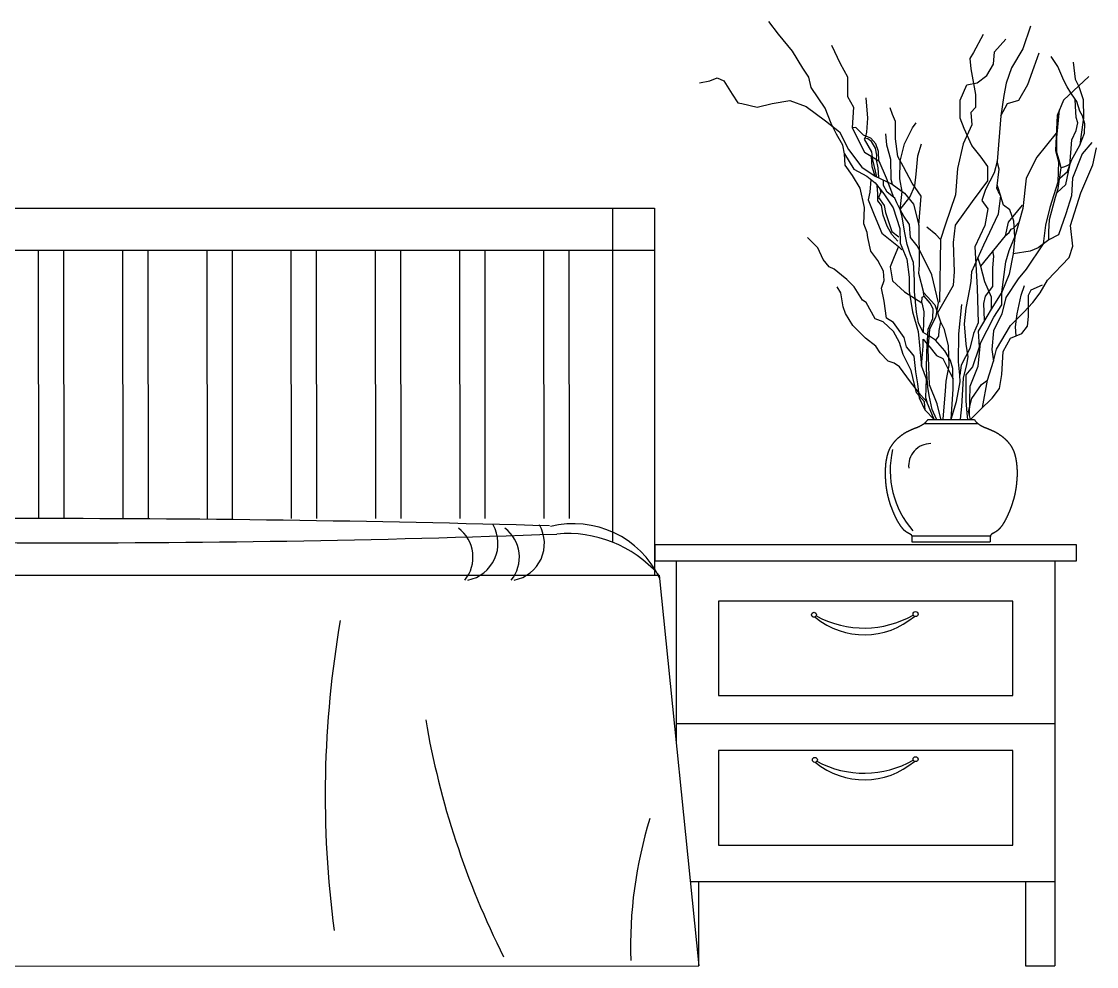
# Model space of a CAD drawing. Header units: inches. Extents: x 4.1 to 46.6, y 13.1 to 37.9.
# Drawn here: x 36.862 to 38.138, y 17.665 to 18.786 of the extents above; entities that cross this region are included whole.
import ezdxf

# ---------------------------------------------------------------- set-up
doc = ezdxf.new("R2010")
doc.units = ezdxf.units.IN
doc.header["$MEASUREMENT"] = 0
doc.layers.add('02', color=2, linetype='Continuous')

msp = doc.modelspace()

# ---------------------------------------------------------------- linework, layer by layer
at = {"layer": '02'}
for p, q in [((36.1138, 18.5648), (37.6138, 18.5648)), ((37.5638, 18.5648), (37.5638, 18.1684)), ((37.6138, 18.5648), (37.6138, 18.1292)), ((36.1138, 18.5148), (37.6138, 18.5148)), ((36.8821, 18.5147), (36.8824, 18.1963)), ((36.9121, 18.5148), (36.9124, 18.1963)), ((36.9821, 18.5147), (36.9824, 18.1963)), ((37.0121, 18.5148), (37.0124, 18.1963)), ((37.0821, 18.5147), (37.0824, 18.1963)), ((37.1121, 18.5148), (37.1124, 18.1963)), ((37.1821, 18.5147), (37.1824, 18.1963)), ((37.2121, 18.5148), (37.2124, 18.1963)), ((37.2821, 18.5147), (37.2824, 18.1963)), ((37.3121, 18.5148), (37.3124, 18.1963)), ((37.3821, 18.5147), (37.3824, 18.1963)), ((37.4121, 18.5148), (37.4124, 18.1963)), ((37.4821, 18.5147), (37.4824, 18.1963)), ((37.5121, 18.5148), (37.5124, 18.1963)), ((37.9339, 18.309), (37.9978, 18.309)), ((37.9192, 18.1758), (38.0125, 18.1758)), ((37.9193, 18.1686), (38.0124, 18.1686)), ((37.6396, 18.1456), (37.6396, 17.9298)), ((38.089, 18.1456), (38.089, 17.6655)), ((38.089, 17.9526), (37.6396, 17.9526)), ((37.6561, 17.7655), (38.089, 17.7655)), ((37.6662, 17.6655), (37.6662, 17.7655)), ((38.054, 17.7655), (38.054, 17.6655)), ((36.0615, 17.6648), (37.6662, 17.6655)), ((38.054, 17.6655), (38.089, 17.6655))]:
    msp.add_line(p, q, dxfattribs=at)
for points in [[(37.8249, 18.662), (37.8234, 18.665), (37.8164, 18.6834), (37.7997, 18.708), (37.797, 18.7203), (37.79, 18.7309), (37.7777, 18.7511), (37.761, 18.7713), (37.7495, 18.7862)], [(38.0602, 18.7808), (38.0511, 18.7537), (38.0376, 18.7311), (38.0312, 18.7131), (38.0285, 18.6986), (38.0249, 18.6743), (38.0204, 18.6201), (38.0168, 18.6065), (38.0068, 18.5867), (38.0023, 18.574), (38.0096, 18.5641), (38.0059, 18.5442), (37.9942, 18.519), (37.9969, 18.4702), (37.9978, 18.4287), (37.9924, 18.416), (37.988, 18.398), (37.9777, 18.3783), (37.9762, 18.3665)], [(37.9498, 18.4401), (37.9689, 18.4734), (37.97, 18.4892), (37.9689, 18.5241), (37.9711, 18.5444), (37.9914, 18.5725), (38.0094, 18.5973), (38.0094, 18.6142), (38.0015, 18.6254), (37.9903, 18.639), (37.9813, 18.6592), (37.9768, 18.6716), (37.9768, 18.693), (37.9846, 18.711), (37.997, 18.7133), (38.0083, 18.7223), (38.0162, 18.7358), (38.0173, 18.7504), (38.0309, 18.7651)], [(38.0038, 18.7707), (37.9925, 18.7493), (37.988, 18.7425), (37.9892, 18.7302), (37.9948, 18.6998), (37.9948, 18.684), (37.9892, 18.6784), (37.9903, 18.6637), (37.9801, 18.6412), (37.9734, 18.6119), (37.9711, 18.5804), (37.9587, 18.5444), (37.9531, 18.5275), (37.952, 18.4532)], [(37.8239, 18.758), (37.834, 18.7363), (37.8427, 18.7205), (37.8427, 18.6974), (37.8499, 18.6844), (37.8484, 18.6599), (37.8629, 18.6311), (37.8802, 18.621), (37.8889, 18.6008), (37.8975, 18.5777)], [(38.0249, 18.6743), (38.0327, 18.6891), (38.0462, 18.693), (38.0569, 18.7113), (38.0646, 18.7325), (38.0704, 18.7489)], [(38.0948, 18.6004), (38.1042, 18.6082), (38.1087, 18.6215), (38.1187, 18.6393), (38.1242, 18.6537), (38.1248, 18.6648), (38.122, 18.6742), (38.1187, 18.6797), (38.1153, 18.6914), (38.1131, 18.6942), (38.1081, 18.7014), (38.1037, 18.7086), (38.0998, 18.7163), (38.0926, 18.733), (38.0848, 18.7446)], [(38.1109, 18.738), (38.1131, 18.718), (38.1176, 18.7091), (38.1226, 18.6936), (38.1231, 18.672), (38.1198, 18.6492), (38.1187, 18.6393)], [(37.6671, 18.7134), (37.6794, 18.716), (37.6882, 18.7195), (37.6961, 18.716), (37.7058, 18.7002), (37.7128, 18.6896), (37.7172, 18.6888), (37.7357, 18.6844), (37.7533, 18.6888), (37.7744, 18.6923), (37.7937, 18.6852), (37.8166, 18.6685), (37.8333, 18.6554), (37.8439, 18.6343), (37.8597, 18.6132), (37.8755, 18.6026), (37.8958, 18.593), (37.9107, 18.5824), (37.9213, 18.5693), (37.9274, 18.5447), (37.9278, 18.497), (37.9271, 18.4876), (37.9329, 18.4645), (37.9466, 18.4501), (37.9531, 18.4299), (37.9574, 18.422), (37.9625, 18.4018), (37.9632, 18.378), (37.9596, 18.3593), (37.9589, 18.3477), (37.956, 18.3146)], [(38.1292, 18.7209), (38.0993, 18.693), (38.0916, 18.6746), (38.0897, 18.6332), (38.0935, 18.6197), (38.0926, 18.5956), (38.0829, 18.5657), (38.0781, 18.5445), (38.0752, 18.5223), (38.0549, 18.4924), (38.0453, 18.4808), (38.0308, 18.4586), (38.026, 18.4394), (38.0163, 18.4191), (38.0144, 18.3969), (38.0162, 18.3833)], [(37.8648, 18.6958), (37.8665, 18.6714), (37.8654, 18.6548), (37.8642, 18.6493), (37.8626, 18.6465), (37.8715, 18.6315), (37.8726, 18.6221), (37.8774, 18.6018)], [(38.0915, 18.583), (38.102, 18.5927), (38.107, 18.6154), (38.1092, 18.6459), (38.1142, 18.657), (38.1164, 18.6659), (38.1142, 18.6725), (38.1137, 18.6858), (38.1131, 18.6942)], [(37.9274, 18.5447), (37.9304, 18.579), (37.9198, 18.5944), (37.9092, 18.6137), (37.9025, 18.6262), (37.8998, 18.6471), (37.8998, 18.6677), (37.8962, 18.6757), (37.8936, 18.6838)], [(38.082, 18.5271), (38.082, 18.5367), (38.0826, 18.5511), (38.0898, 18.5777), (38.0931, 18.5882), (38.0965, 18.6126), (38.0942, 18.6215), (38.0915, 18.6309), (38.0915, 18.6487), (38.0944, 18.6814)], [(37.9456, 18.314), (37.9352, 18.3251), (37.9285, 18.3392), (37.9263, 18.3563), (37.9241, 18.3704), (37.9219, 18.389), (37.9174, 18.3949), (37.9129, 18.4001), (37.91, 18.4112), (37.8973, 18.429), (37.8892, 18.4342), (37.8862, 18.4543), (37.8832, 18.4698), (37.8862, 18.4787), (37.8855, 18.4899), (37.8788, 18.5025), (37.8706, 18.5136), (37.8669, 18.5299), (37.8662, 18.5359), (37.8624, 18.5463), (37.863, 18.5657), (37.8577, 18.5885), (37.8489, 18.6035), (37.8401, 18.6158), (37.8393, 18.629), (37.8372, 18.6396), (37.8296, 18.6527), (37.8249, 18.662)], [(37.9055, 18.5633), (37.9078, 18.5843), (37.9049, 18.5997), (37.9054, 18.6203), (37.9106, 18.6409), (37.9202, 18.66), (37.9245, 18.6658)], [(37.8802, 18.621), (37.8795, 18.6318), (37.8766, 18.6409), (37.8704, 18.6476), (37.8646, 18.65), (37.8617, 18.6514), (37.8526, 18.6605), (37.8484, 18.6599)], [(37.8881, 18.6529), (37.8891, 18.6399), (37.8939, 18.6227), (37.8943, 18.5992), (37.8958, 18.593)], [(38.0906, 18.6539), (38.0675, 18.6253), (38.055, 18.6002), (38.0511, 18.5645), (38.0414, 18.5308)], [(37.8799, 18.601), (37.8793, 18.6127), (37.8774, 18.6221), (37.8776, 18.6277), (37.8762, 18.6359), (37.8715, 18.6439), (37.8668, 18.647), (37.8633, 18.6477)], [(37.9538, 18.3146), (37.9495, 18.3326), (37.9401, 18.355), (37.9394, 18.3773), (37.9387, 18.3968), (37.9408, 18.4213), (37.948, 18.4364), (37.9509, 18.4523), (37.943, 18.4854), (37.9307, 18.5107), (37.9257, 18.5201), (37.9177, 18.5301), (37.9163, 18.5453), (37.9098, 18.5554), (37.9055, 18.5633), (37.917, 18.5777), (37.9228, 18.5914), (37.9242, 18.6051), (37.9264, 18.6267), (37.9307, 18.6412)], [(38.0031, 18.328), (38.0092, 18.3605), (38.0162, 18.3833), (38.0198, 18.3974), (38.0365, 18.4255), (38.0523, 18.4413), (38.0629, 18.4527), (38.0716, 18.4642), (38.0804, 18.4791), (38.1059, 18.5063), (38.1103, 18.5195), (38.1077, 18.5441), (38.12, 18.5828), (38.1341, 18.6162), (38.1385, 18.6364)], [(38.1331, 18.6428), (38.1215, 18.6293), (38.1099, 18.6004), (38.109, 18.5792), (38.1022, 18.558), (38.0935, 18.5329), (38.082, 18.5271), (38.0694, 18.5175), (38.0598, 18.5136), (38.0395, 18.5107)], [(37.8393, 18.629), (37.8502, 18.611), (37.8658, 18.6027), (37.8756, 18.5949), (37.886, 18.5819), (37.897, 18.5653), (37.9048, 18.5404), (37.9053, 18.5232), (37.9131, 18.504), (37.9162, 18.4827), (37.9162, 18.4661), (37.92, 18.4418), (37.9268, 18.4183), (37.9307, 18.3772), (37.9361, 18.362), (37.9356, 18.34), (37.9371, 18.335)], [(37.8755, 18.6027), (37.872, 18.6138), (37.8715, 18.626)], [(37.9772, 18.3143), (37.9787, 18.3295), (37.9806, 18.363), (37.9846, 18.3793), (37.9861, 18.3881), (37.9836, 18.4034), (37.9816, 18.4275), (37.9836, 18.4462), (37.988, 18.4684), (37.9895, 18.4778), (37.9903, 18.4895), (38.0047, 18.5213), (38.0221, 18.558), (38.025, 18.5792), (38.0221, 18.584), (38.0202, 18.5879), (38.0231, 18.611), (38.0204, 18.6201)], [(38.1071, 18.6168), (38.1031, 18.6149), (38.1003, 18.6137), (38.0965, 18.6126)], [(37.8707, 18.5988), (37.8695, 18.5837), (37.8675, 18.5748), (37.8745, 18.5569), (37.8835, 18.535), (37.9034, 18.5191), (37.9074, 18.5151)], [(37.9327, 18.4173), (37.9273, 18.4285), (37.9249, 18.4413), (37.9224, 18.4657), (37.9224, 18.4794), (37.9211, 18.5002), (37.9176, 18.5094), (37.9136, 18.5216), (37.9107, 18.5373), (37.9078, 18.5546), (37.9055, 18.5633), (37.9014, 18.5709), (37.8991, 18.5767), (37.8975, 18.5777), (37.8898, 18.5836), (37.8857, 18.5917), (37.8856, 18.5978)], [(37.9026, 18.5256), (37.8953, 18.5334), (37.8898, 18.5433), (37.8853, 18.5566), (37.8831, 18.5677), (37.8787, 18.5733), (37.8787, 18.5816), (37.8782, 18.5917)], [(37.8814, 18.5877), (37.8826, 18.5838), (37.8798, 18.5772), (37.8865, 18.5677), (37.8881, 18.5594), (37.8953, 18.5372), (37.9037, 18.5306)], [(37.9877, 18.3187), (37.9884, 18.3533), (37.998, 18.3774), (38.0009, 18.4044), (38.0164, 18.4353), (38.026, 18.4498), (38.026, 18.4652), (38.0308, 18.5009), (38.0347, 18.5144), (38.0414, 18.5308), (38.0405, 18.5491), (38.0357, 18.5626), (38.0279, 18.5684), (38.0221, 18.5876), (38.0207, 18.5923)], [(38.0501, 18.5684), (38.0337, 18.5481), (38.0299, 18.5317), (38.0009, 18.496)], [(38.0299, 18.5317), (38.0349, 18.5358), (38.037, 18.5398), (38.0401, 18.5409), (38.0421, 18.5429), (38.0463, 18.5476)], [(37.9531, 18.5275), (37.9478, 18.5336), (37.9372, 18.5423)], [(37.9352, 18.3251), (37.9344, 18.335), (37.9248, 18.3455), (37.9186, 18.3719), (37.9089, 18.3912), (37.9045, 18.4053), (37.8975, 18.4185), (37.8852, 18.4299), (37.8755, 18.4334), (37.865, 18.4527), (37.8606, 18.4554), (37.8509, 18.4712), (37.8421, 18.48), (37.8359, 18.4852), (37.8271, 18.4923), (37.821, 18.4949), (37.8139, 18.5037), (37.8078, 18.5178), (37.7955, 18.5301)], [(38.0414, 18.5308), (38.0395, 18.5107), (38.0347, 18.4864), (38.026, 18.4652)], [(37.9034, 18.5191), (37.8984, 18.5071), (37.8934, 18.4952), (37.8964, 18.4783), (37.9104, 18.4654), (37.9313, 18.4524), (37.9333, 18.4415), (37.9327, 18.4173)], [(38.0057, 18.4319), (38.0048, 18.4517), (38.0067, 18.4604), (38.0154, 18.4719), (38.0154, 18.4941), (38.0164, 18.5076), (38.0154, 18.5139)], [(37.9975, 18.5054), (38.0009, 18.496), (38.0057, 18.4777), (38.0135, 18.4594), (38.0135, 18.4449)], [(37.9456, 18.314), (37.9371, 18.335), (37.93, 18.3429), (37.9177, 18.3587), (37.9045, 18.3763), (37.8984, 18.3807), (37.8913, 18.3833), (37.8817, 18.393), (37.8764, 18.4009), (37.8641, 18.4106), (37.8491, 18.4255), (37.8403, 18.4396), (37.8377, 18.4475), (37.8351, 18.4642), (37.8307, 18.4712)], [(37.989, 18.3139), (38.0004, 18.3253), (38.0145, 18.3394), (38.0233, 18.3508), (38.0259, 18.3675), (38.0277, 18.3947), (38.0365, 18.4106), (38.0497, 18.4158), (38.0567, 18.4246), (38.0576, 18.436), (38.0576, 18.4615), (38.0611, 18.4677), (38.0743, 18.4738)], [(38.0431, 18.4132), (38.0424, 18.4237), (38.0443, 18.4392), (38.0492, 18.4613), (38.053, 18.4729)], [(37.9313, 18.4524), (37.9315, 18.4592), (37.9337, 18.4603)], [(37.9484, 18.3145), (37.9435, 18.3258), (37.94, 18.3424), (37.9381, 18.3522), (37.9366, 18.3728), (37.9371, 18.3943), (37.9386, 18.4212), (37.944, 18.4339), (37.9445, 18.4452), (37.941, 18.452), (37.9337, 18.4603), (37.9329, 18.4645)], [(38.026, 18.4652), (38.0135, 18.4449), (37.998, 18.4189), (37.999, 18.3996), (37.9913, 18.3765), (37.9835, 18.3668), (37.9835, 18.336), (37.9845, 18.3215), (37.9855, 18.3138)], [(37.9658, 18.3143), (37.9723, 18.3354), (37.9767, 18.3586), (37.9762, 18.3665), (37.9747, 18.3822), (37.9752, 18.4157), (37.9787, 18.4502)], [(37.9531, 18.4299), (37.9513, 18.4194), (37.9508, 18.4127), (37.9473, 18.4079)], [(37.9307, 18.3772), (37.9327, 18.4011), (37.9327, 18.4092)], [(37.9382, 18.414), (37.9327, 18.4173)], [(37.9327, 18.4092), (37.9376, 18.4034)], [(37.9658, 18.3143), (37.9685, 18.3501), (37.9681, 18.3744), (37.965, 18.3841), (37.9583, 18.3955), (37.9473, 18.4079), (37.9425, 18.4114), (37.9401, 18.4128)], [(37.9391, 18.4016), (37.9394, 18.4013), (37.9486, 18.3898), (37.9561, 18.3863), (37.9645, 18.3695), (37.9683, 18.3623)], [(37.989, 18.3139), (37.9864, 18.3234), (37.9903, 18.3389), (38.0019, 18.3553), (38.0092, 18.3605)], [(37.9382, 18.3139), (37.9377, 18.3131), (37.9372, 18.3124), (37.9367, 18.3119), (37.9363, 18.3114), (37.9359, 18.3109), (37.9356, 18.3106), (37.9353, 18.3102), (37.935, 18.31), (37.9347, 18.3097), (37.9344, 18.3094), (37.9342, 18.3092), (37.9339, 18.309), (37.9336, 18.3088), (37.9334, 18.3086), (37.9331, 18.3084), (37.9329, 18.3082), (37.9326, 18.308), (37.9324, 18.3079), (37.9321, 18.3077), (37.9319, 18.3075), (37.9316, 18.3074), (37.9314, 18.3072), (37.9311, 18.307), (37.9308, 18.3069), (37.9306, 18.3067), (37.9303, 18.3066), (37.93, 18.3064), (37.9298, 18.3063), (37.9295, 18.3062), (37.9292, 18.306), (37.929, 18.3059), (37.9287, 18.3058), (37.9284, 18.3056), (37.9282, 18.3055), (37.9279, 18.3054), (37.9276, 18.3053), (37.9273, 18.3051), (37.9271, 18.305), (37.9268, 18.3049), (37.9265, 18.3048), (37.9262, 18.3047), (37.926, 18.3046), (37.9257, 18.3045), (37.9254, 18.3043), (37.9251, 18.3042), (37.9249, 18.3041), (37.9246, 18.304), (37.9243, 18.3039), (37.9241, 18.3038), (37.9238, 18.3037), (37.9235, 18.3036), (37.9232, 18.3035), (37.923, 18.3034), (37.9227, 18.3033), (37.9224, 18.3032), (37.9222, 18.3031), (37.9219, 18.303), (37.9216, 18.3029), (37.9214, 18.3027), (37.9211, 18.3026), (37.9208, 18.3025), (37.9206, 18.3024), (37.9203, 18.3023), (37.9201, 18.3022), (37.9198, 18.3021), (37.9195, 18.302), (37.9193, 18.3019), (37.919, 18.3018), (37.9188, 18.3017), (37.9185, 18.3015), (37.9183, 18.3014), (37.918, 18.3013), (37.9178, 18.3012), (37.9175, 18.3011), (37.9173, 18.301), (37.917, 18.3009), (37.9168, 18.3008), (37.9165, 18.3006), (37.9163, 18.3005), (37.916, 18.3004), (37.9158, 18.3003), (37.9155, 18.3002), (37.9153, 18.3), (37.9151, 18.2999), (37.9148, 18.2998), (37.9146, 18.2997), (37.9143, 18.2996), (37.9141, 18.2994), (37.9139, 18.2993), (37.9136, 18.2992), (37.9134, 18.2991), (37.9132, 18.2989), (37.9129, 18.2988), (37.9127, 18.2987), (37.9125, 18.2985), (37.9122, 18.2984), (37.912, 18.2983), (37.9118, 18.2982), (37.9115, 18.298), (37.9113, 18.2979), (37.9111, 18.2978), (37.9108, 18.2976), (37.9106, 18.2975), (37.9104, 18.2973), (37.9102, 18.2972), (37.9099, 18.2971), (37.9097, 18.2969), (37.9095, 18.2968), (37.9093, 18.2966), (37.9091, 18.2965), (37.9088, 18.2964), (37.9086, 18.2962), (37.9084, 18.2961), (37.9082, 18.2959), (37.908, 18.2958), (37.9077, 18.2956), (37.9075, 18.2955), (37.9073, 18.2953), (37.9071, 18.2952), (37.9069, 18.295), (37.9067, 18.2948), (37.9065, 18.2947), (37.9062, 18.2945), (37.906, 18.2944), (37.9058, 18.2942), (37.9056, 18.2941), (37.9054, 18.2939), (37.9052, 18.2937), (37.905, 18.2936), (37.9048, 18.2934), (37.9046, 18.2932), (37.9044, 18.2931), (37.9042, 18.2929), (37.904, 18.2927), (37.9038, 18.2926), (37.9036, 18.2924), (37.9034, 18.2922), (37.9032, 18.292), (37.903, 18.2919), (37.9028, 18.2917), (37.9026, 18.2915), (37.9024, 18.2913), (37.9022, 18.2912), (37.902, 18.291), (37.9018, 18.2908), (37.9016, 18.2906), (37.9014, 18.2904), (37.9012, 18.2903), (37.901, 18.2901), (37.9008, 18.2899), (37.9007, 18.2897), (37.9005, 18.2895), (37.9003, 18.2893), (37.9001, 18.2892), (37.8999, 18.289), (37.8998, 18.2888), (37.8996, 18.2886), (37.8994, 18.2884), (37.8992, 18.2882), (37.8991, 18.288), (37.8989, 18.2878), (37.8987, 18.2877), (37.8985, 18.2875), (37.8984, 18.2873), (37.8982, 18.2871), (37.898, 18.2869), (37.8979, 18.2867), (37.8977, 18.2865), (37.8976, 18.2863), (37.8974, 18.2861), (37.8972, 18.2859), (37.8971, 18.2857), (37.8969, 18.2855), (37.8968, 18.2853), (37.8966, 18.2852), (37.8965, 18.285), (37.8963, 18.2848), (37.8962, 18.2846), (37.896, 18.2844), (37.8959, 18.2842), (37.8958, 18.284), (37.8956, 18.2838), (37.8955, 18.2836), (37.8953, 18.2834), (37.8952, 18.2832), (37.8951, 18.283), (37.8949, 18.2828), (37.8948, 18.2826), (37.8947, 18.2824), (37.8946, 18.2822), (37.8944, 18.282), (37.8943, 18.2818), (37.8942, 18.2816), (37.8941, 18.2814), (37.894, 18.2812), (37.8938, 18.281), (37.8937, 18.2808), (37.8936, 18.2806), (37.8935, 18.2804), (37.8934, 18.2802), (37.8933, 18.28), (37.8932, 18.2798), (37.8931, 18.2796), (37.893, 18.2794), (37.8929, 18.2792), (37.8928, 18.279), (37.8927, 18.2788), (37.8926, 18.2786), (37.8925, 18.2784), (37.8924, 18.2782), (37.8923, 18.278), (37.8922, 18.2778), (37.8921, 18.2776), (37.892, 18.2774), (37.8919, 18.2772), (37.8919, 18.277), (37.8918, 18.2768), (37.8917, 18.2766), (37.8916, 18.2764), (37.8915, 18.2762), (37.8915, 18.276), (37.8914, 18.2758), (37.8913, 18.2755), (37.8912, 18.2753), (37.8911, 18.2751), (37.8911, 18.2749), (37.891, 18.2747), (37.8909, 18.2745), (37.8908, 18.2743), (37.8908, 18.2741), (37.8907, 18.2739), (37.8906, 18.2736), (37.8906, 18.2734), (37.8905, 18.2732), (37.8904, 18.273), (37.8904, 18.2728), (37.8903, 18.2726), (37.8902, 18.2724), (37.8902, 18.2721), (37.8901, 18.2719), (37.8901, 18.2717), (37.89, 18.2715), (37.8899, 18.2713), (37.8899, 18.271), (37.8898, 18.2708), (37.8898, 18.2706), (37.8897, 18.2704), (37.8897, 18.2701), (37.8896, 18.2699), (37.8895, 18.2697), (37.8895, 18.2695), (37.8894, 18.2692), (37.8894, 18.269), (37.8893, 18.2688), (37.8893, 18.2686), (37.8892, 18.2683), (37.8892, 18.2681), (37.8891, 18.2679), (37.8891, 18.2676), (37.889, 18.2674), (37.889, 18.2672), (37.889, 18.2669), (37.8889, 18.2667), (37.8889, 18.2664), (37.8888, 18.2662), (37.8888, 18.266), (37.8887, 18.2657), (37.8887, 18.2655), (37.8886, 18.2652), (37.8886, 18.265), (37.8886, 18.2647), (37.8885, 18.2645), (37.8885, 18.2642), (37.8885, 18.264), (37.8884, 18.2637), (37.8884, 18.2634), (37.8883, 18.2632), (37.8883, 18.2629), (37.8883, 18.2627), (37.8882, 18.2624), (37.8882, 18.2621), (37.8882, 18.2619), (37.8881, 18.2616), (37.8881, 18.2613), (37.8881, 18.261), (37.8881, 18.2608), (37.888, 18.2605), (37.888, 18.2602), (37.888, 18.2599), (37.888, 18.2596), (37.8879, 18.2594), (37.8879, 18.2591), (37.8879, 18.2588), (37.8879, 18.2585), (37.8878, 18.2582), (37.8878, 18.2579), (37.8878, 18.2576), (37.8878, 18.2573), (37.8878, 18.257), (37.8877, 18.2567), (37.8877, 18.2564), (37.8877, 18.256), (37.8877, 18.2557), (37.8877, 18.2554), (37.8877, 18.2551), (37.8877, 18.2548), (37.8876, 18.2544), (37.8876, 18.2541), (37.8876, 18.2538), (37.8876, 18.2534), (37.8876, 18.2531), (37.8876, 18.2528), (37.8876, 18.2524), (37.8876, 18.2521), (37.8876, 18.2517), (37.8876, 18.2514), (37.8876, 18.251), (37.8876, 18.2507), (37.8876, 18.2503), (37.8876, 18.25), (37.8876, 18.2496), (37.8876, 18.2492), (37.8876, 18.2489), (37.8876, 18.2485), (37.8876, 18.2481), (37.8876, 18.2477), (37.8876, 18.2474), (37.8876, 18.247), (37.8876, 18.2466), (37.8876, 18.2462), (37.8877, 18.2458), (37.8877, 18.2454), (37.8877, 18.245), (37.8877, 18.2446), (37.8877, 18.2442), (37.8877, 18.2439), (37.8878, 18.2435), (37.8878, 18.2431), (37.8878, 18.2426), (37.8878, 18.2422), (37.8878, 18.2418), (37.8879, 18.2414), (37.8879, 18.241), (37.8879, 18.2406), (37.888, 18.2402), (37.888, 18.2398), (37.888, 18.2394), (37.8881, 18.239), (37.8881, 18.2385), (37.8882, 18.2381), (37.8882, 18.2377), (37.8882, 18.2373), (37.8883, 18.2369), (37.8883, 18.2364), (37.8884, 18.236), (37.8884, 18.2356), (37.8885, 18.2351), (37.8885, 18.2347), (37.8886, 18.2343), (37.8886, 18.2339), (37.8887, 18.2334), (37.8888, 18.233), (37.8888, 18.2326), (37.8889, 18.2321), (37.889, 18.2317), (37.889, 18.2313), (37.8891, 18.2308), (37.8892, 18.2304), (37.8892, 18.23), (37.8893, 18.2295), (37.8894, 18.2291), (37.8895, 18.2287), (37.8896, 18.2282), (37.8896, 18.2278), (37.8897, 18.2273), (37.8898, 18.2269), (37.8899, 18.2265), (37.89, 18.226), (37.8901, 18.2256), (37.8902, 18.2252), (37.8903, 18.2247), (37.8904, 18.2243), (37.8905, 18.2238), (37.8906, 18.2234), (37.8907, 18.223), (37.8908, 18.2225), (37.8909, 18.2221), (37.891, 18.2217), (37.8912, 18.2212), (37.8913, 18.2208), (37.8914, 18.2204), (37.8915, 18.2199), (37.8916, 18.2195), (37.8917, 18.2191), (37.8919, 18.2186), (37.892, 18.2182), (37.8921, 18.2178), (37.8922, 18.2174), (37.8924, 18.2169), (37.8925, 18.2165), (37.8926, 18.2161), (37.8928, 18.2157), (37.8929, 18.2152), (37.893, 18.2148), (37.8932, 18.2144), (37.8933, 18.214), (37.8934, 18.2136), (37.8936, 18.2131), (37.8937, 18.2127), (37.8939, 18.2123), (37.894, 18.2119), (37.8941, 18.2115), (37.8943, 18.2111), (37.8944, 18.2107), (37.8946, 18.2103), (37.8947, 18.2099), (37.8949, 18.2095), (37.895, 18.2091), (37.8952, 18.2087), (37.8953, 18.2083), (37.8955, 18.2079), (37.8956, 18.2075), (37.8958, 18.2071), (37.8959, 18.2068), (37.8961, 18.2064), (37.8962, 18.206), (37.8964, 18.2056), (37.8965, 18.2052), (37.8967, 18.2049), (37.8968, 18.2045), (37.897, 18.2041), (37.8971, 18.2038), (37.8973, 18.2034), (37.8974, 18.2031), (37.8976, 18.2027), (37.8977, 18.2024), (37.8979, 18.202), (37.898, 18.2017), (37.8982, 18.2013), (37.8983, 18.201), (37.8985, 18.2006), (37.8986, 18.2003), (37.8988, 18.2), (37.8989, 18.1997), (37.8991, 18.1993), (37.8992, 18.199), (37.8994, 18.1987), (37.8995, 18.1984), (37.8997, 18.1981), (37.8998, 18.1978), (37.9, 18.1975), (37.9001, 18.1972), (37.9003, 18.1969), (37.9004, 18.1966), (37.9006, 18.1963), (37.9007, 18.196), (37.9009, 18.1957), (37.901, 18.1954), (37.9012, 18.1951), (37.9013, 18.1949), (37.9015, 18.1946), (37.9016, 18.1943), (37.9018, 18.194), (37.9019, 18.1938), (37.902, 18.1935), (37.9022, 18.1933), (37.9023, 18.193), (37.9025, 18.1928), (37.9026, 18.1925), (37.9028, 18.1923), (37.9029, 18.192), (37.903, 18.1918), (37.9032, 18.1915), (37.9033, 18.1913), (37.9035, 18.1911), (37.9036, 18.1908), (37.9037, 18.1906), (37.9039, 18.1904), (37.904, 18.1902), (37.9041, 18.19), (37.9043, 18.1897), (37.9044, 18.1895), (37.9046, 18.1893), (37.9047, 18.1891), (37.9048, 18.1889), (37.905, 18.1887), (37.9051, 18.1885), (37.9052, 18.1883), (37.9053, 18.1881), (37.9055, 18.1879), (37.9056, 18.1878), (37.9057, 18.1876), (37.9059, 18.1874), (37.906, 18.1872), (37.9061, 18.187), (37.9063, 18.1869), (37.9064, 18.1867), (37.9065, 18.1865), (37.9066, 18.1864), (37.9068, 18.1862), (37.9069, 18.1861), (37.907, 18.1859), (37.9071, 18.1858), (37.9072, 18.1856), (37.9074, 18.1855), (37.9075, 18.1853), (37.9076, 18.1852), (37.9077, 18.185), (37.9078, 18.1849), (37.908, 18.1848), (37.9081, 18.1846), (37.9082, 18.1845), (37.9083, 18.1844), (37.9084, 18.1842), (37.9085, 18.1841), (37.9086, 18.184), (37.9087, 18.1839), (37.9089, 18.1838), (37.909, 18.1837), (37.9091, 18.1835), (37.9092, 18.1834), (37.9093, 18.1833), (37.9094, 18.1832), (37.9095, 18.1831), (37.9096, 18.183), (37.9097, 18.1829), (37.9098, 18.1828), (37.9099, 18.1827), (37.91, 18.1826), (37.9102, 18.1825), (37.9103, 18.1825), (37.9104, 18.1824), (37.9105, 18.1823), (37.9106, 18.1822), (37.9107, 18.1821), (37.9108, 18.182), (37.9109, 18.182), (37.911, 18.1819), (37.9111, 18.1818), (37.9112, 18.1817), (37.9113, 18.1816), (37.9114, 18.1816), (37.9115, 18.1815), (37.9116, 18.1814), (37.9117, 18.1814), (37.9118, 18.1813), (37.9119, 18.1812), (37.9119, 18.1812), (37.912, 18.1811), (37.9121, 18.181), (37.9122, 18.181), (37.9123, 18.1809), (37.9124, 18.1809), (37.9125, 18.1808), (37.9126, 18.1807), (37.9127, 18.1807), (37.9128, 18.1806), (37.9129, 18.1806), (37.913, 18.1805), (37.9131, 18.1805), (37.9132, 18.1804), (37.9133, 18.1804), (37.9133, 18.1803), (37.9134, 18.1803), (37.9135, 18.1802), (37.9136, 18.1802), (37.9137, 18.1801), (37.9138, 18.1801), (37.9139, 18.18), (37.914, 18.18), (37.9141, 18.1799), (37.9142, 18.1799), (37.9142, 18.1798), (37.9143, 18.1798), (37.9144, 18.1797), (37.9145, 18.1797), (37.9146, 18.1796), (37.9147, 18.1796), (37.9148, 18.1796), (37.9149, 18.1795), (37.9149, 18.1795), (37.915, 18.1794), (37.9151, 18.1794), (37.9152, 18.1793), (37.9153, 18.1793), (37.9154, 18.1792), (37.9154, 18.1792), (37.9155, 18.1792), (37.9156, 18.1791), (37.9157, 18.1791), (37.9158, 18.179), (37.9159, 18.179), (37.9159, 18.1789), (37.916, 18.1789), (37.9161, 18.1789), (37.9162, 18.1788), (37.9162, 18.1788), (37.9163, 18.1787), (37.9164, 18.1787), (37.9165, 18.1786), (37.9165, 18.1786), (37.9166, 18.1786), (37.9167, 18.1785), (37.9168, 18.1785), (37.9168, 18.1784), (37.9169, 18.1784), (37.917, 18.1783), (37.917, 18.1783), (37.9171, 18.1782), (37.9172, 18.1782), (37.9172, 18.1782), (37.9173, 18.1781), (37.9174, 18.1781), (37.9174, 18.178), (37.9175, 18.178), (37.9176, 18.1779), (37.9176, 18.1779), (37.9177, 18.1778), (37.9177, 18.1778), (37.9178, 18.1777), (37.9179, 18.1777), (37.9179, 18.1776), (37.918, 18.1776), (37.918, 18.1775), (37.9181, 18.1775), (37.9181, 18.1774), (37.9182, 18.1774), (37.9182, 18.1773), (37.9183, 18.1773), (37.9183, 18.1772), (37.9184, 18.1772), (37.9184, 18.1771), (37.9185, 18.1771), (37.9185, 18.177), (37.9186, 18.1769), (37.9186, 18.1769), (37.9186, 18.1768), (37.9187, 18.1768), (37.9187, 18.1767), (37.9187, 18.1766), (37.9188, 18.1766), (37.9188, 18.1765), (37.9189, 18.1765), (37.9189, 18.1764), (37.9189, 18.1763), (37.9189, 18.1763), (37.919, 18.1762), (37.919, 18.1761), (37.919, 18.1761), (37.9191, 18.176), (37.9191, 18.1759), (37.9191, 18.1759), (37.9191, 18.1758), (37.9192, 18.1758), (37.9192, 18.1757), (37.9192, 18.1756), (37.9192, 18.1756), (37.9192, 18.1754), (37.9192, 18.1751), (37.9193, 18.1746), (37.9193, 18.1737), (37.9193, 18.1725), (37.9193, 18.1708), (37.9193, 18.1686)], [(37.9382, 18.3139), (37.9935, 18.3139)], [(37.9935, 18.3139), (37.994, 18.3131), (37.9945, 18.3124), (37.995, 18.3119), (37.9954, 18.3114), (37.9958, 18.3109), (37.9961, 18.3106), (37.9964, 18.3102), (37.9967, 18.31), (37.997, 18.3097), (37.9973, 18.3094), (37.9976, 18.3092), (37.9978, 18.309), (37.9981, 18.3088), (37.9983, 18.3086), (37.9986, 18.3084), (37.9988, 18.3082), (37.9991, 18.308), (37.9993, 18.3079), (37.9996, 18.3077), (37.9998, 18.3075), (38.0001, 18.3074), (38.0003, 18.3072), (38.0006, 18.307), (38.0009, 18.3069), (38.0011, 18.3067), (38.0014, 18.3066), (38.0017, 18.3064), (38.0019, 18.3063), (38.0022, 18.3062), (38.0025, 18.306), (38.0027, 18.3059), (38.003, 18.3058), (38.0033, 18.3056), (38.0035, 18.3055), (38.0038, 18.3054), (38.0041, 18.3053), (38.0044, 18.3051), (38.0046, 18.305), (38.0049, 18.3049), (38.0052, 18.3048), (38.0055, 18.3047), (38.0057, 18.3046), (38.006, 18.3045), (38.0063, 18.3043), (38.0066, 18.3042), (38.0068, 18.3041), (38.0071, 18.304), (38.0074, 18.3039), (38.0077, 18.3038), (38.0079, 18.3037), (38.0082, 18.3036), (38.0085, 18.3035), (38.0087, 18.3034), (38.009, 18.3033), (38.0093, 18.3032), (38.0095, 18.3031), (38.0098, 18.303), (38.0101, 18.3029), (38.0103, 18.3027), (38.0106, 18.3026), (38.0109, 18.3025), (38.0111, 18.3024), (38.0114, 18.3023), (38.0116, 18.3022), (38.0119, 18.3021), (38.0122, 18.302), (38.0124, 18.3019), (38.0127, 18.3018), (38.0129, 18.3017), (38.0132, 18.3015), (38.0134, 18.3014), (38.0137, 18.3013), (38.0139, 18.3012), (38.0142, 18.3011), (38.0144, 18.301), (38.0147, 18.3009), (38.0149, 18.3008), (38.0152, 18.3006), (38.0154, 18.3005), (38.0157, 18.3004), (38.0159, 18.3003), (38.0162, 18.3002), (38.0164, 18.3), (38.0166, 18.2999), (38.0169, 18.2998), (38.0171, 18.2997), (38.0174, 18.2996), (38.0176, 18.2994), (38.0178, 18.2993), (38.0181, 18.2992), (38.0183, 18.2991), (38.0186, 18.2989), (38.0188, 18.2988), (38.019, 18.2987), (38.0193, 18.2985), (38.0195, 18.2984), (38.0197, 18.2983), (38.0199, 18.2982), (38.0202, 18.298), (38.0204, 18.2979), (38.0206, 18.2978), (38.0209, 18.2976), (38.0211, 18.2975), (38.0213, 18.2973), (38.0215, 18.2972), (38.0218, 18.2971), (38.022, 18.2969), (38.0222, 18.2968), (38.0224, 18.2966), (38.0226, 18.2965), (38.0229, 18.2964), (38.0231, 18.2962), (38.0233, 18.2961), (38.0235, 18.2959), (38.0237, 18.2958), (38.024, 18.2956), (38.0242, 18.2955), (38.0244, 18.2953), (38.0246, 18.2952), (38.0248, 18.295), (38.025, 18.2948), (38.0252, 18.2947), (38.0255, 18.2945), (38.0257, 18.2944), (38.0259, 18.2942), (38.0261, 18.2941), (38.0263, 18.2939), (38.0265, 18.2937), (38.0267, 18.2936), (38.0269, 18.2934), (38.0271, 18.2932), (38.0273, 18.2931), (38.0275, 18.2929), (38.0277, 18.2927), (38.0279, 18.2926), (38.0281, 18.2924), (38.0283, 18.2922), (38.0285, 18.292), (38.0287, 18.2919), (38.0289, 18.2917), (38.0291, 18.2915), (38.0293, 18.2913), (38.0295, 18.2912), (38.0297, 18.291), (38.0299, 18.2908), (38.0301, 18.2906), (38.0303, 18.2904), (38.0305, 18.2903), (38.0307, 18.2901), (38.0309, 18.2899), (38.031, 18.2897), (38.0312, 18.2895), (38.0314, 18.2893), (38.0316, 18.2892), (38.0318, 18.289), (38.032, 18.2888), (38.0321, 18.2886), (38.0323, 18.2884), (38.0325, 18.2882), (38.0327, 18.288), (38.0328, 18.2878), (38.033, 18.2877), (38.0332, 18.2875), (38.0333, 18.2873), (38.0335, 18.2871), (38.0337, 18.2869), (38.0338, 18.2867), (38.034, 18.2865), (38.0342, 18.2863), (38.0343, 18.2861), (38.0345, 18.2859), (38.0346, 18.2857), (38.0348, 18.2855), (38.0349, 18.2853), (38.0351, 18.2852), (38.0352, 18.285), (38.0354, 18.2848), (38.0355, 18.2846), (38.0357, 18.2844), (38.0358, 18.2842), (38.036, 18.284), (38.0361, 18.2838), (38.0362, 18.2836), (38.0364, 18.2834), (38.0365, 18.2832), (38.0366, 18.283), (38.0368, 18.2828), (38.0369, 18.2826), (38.037, 18.2824), (38.0371, 18.2822), (38.0373, 18.282), (38.0374, 18.2818), (38.0375, 18.2816), (38.0376, 18.2814), (38.0377, 18.2812), (38.0379, 18.281), (38.038, 18.2808), (38.0381, 18.2806), (38.0382, 18.2804), (38.0383, 18.2802), (38.0384, 18.28), (38.0385, 18.2798), (38.0386, 18.2796), (38.0387, 18.2794), (38.0388, 18.2792), (38.0389, 18.279), (38.039, 18.2788), (38.0391, 18.2786), (38.0392, 18.2784), (38.0393, 18.2782), (38.0394, 18.278), (38.0395, 18.2778), (38.0396, 18.2776), (38.0397, 18.2774), (38.0398, 18.2772), (38.0398, 18.277), (38.0399, 18.2768), (38.04, 18.2766), (38.0401, 18.2764), (38.0402, 18.2762), (38.0403, 18.276), (38.0403, 18.2758), (38.0404, 18.2755), (38.0405, 18.2753), (38.0406, 18.2751), (38.0406, 18.2749), (38.0407, 18.2747), (38.0408, 18.2745), (38.0409, 18.2743), (38.0409, 18.2741), (38.041, 18.2739), (38.0411, 18.2736), (38.0411, 18.2734), (38.0412, 18.2732), (38.0413, 18.273), (38.0413, 18.2728), (38.0414, 18.2726), (38.0415, 18.2724), (38.0415, 18.2721), (38.0416, 18.2719), (38.0416, 18.2717), (38.0417, 18.2715), (38.0418, 18.2713), (38.0418, 18.271), (38.0419, 18.2708), (38.0419, 18.2706), (38.042, 18.2704), (38.042, 18.2701), (38.0421, 18.2699), (38.0422, 18.2697), (38.0422, 18.2695), (38.0423, 18.2692), (38.0423, 18.269), (38.0424, 18.2688), (38.0424, 18.2686), (38.0425, 18.2683), (38.0425, 18.2681), (38.0426, 18.2679), (38.0426, 18.2676), (38.0427, 18.2674), (38.0427, 18.2672), (38.0428, 18.2669), (38.0428, 18.2667), (38.0428, 18.2664), (38.0429, 18.2662), (38.0429, 18.266), (38.043, 18.2657), (38.043, 18.2655), (38.0431, 18.2652), (38.0431, 18.265), (38.0431, 18.2647), (38.0432, 18.2645), (38.0432, 18.2642), (38.0433, 18.264), (38.0433, 18.2637), (38.0433, 18.2634), (38.0434, 18.2632), (38.0434, 18.2629), (38.0434, 18.2627), (38.0435, 18.2624), (38.0435, 18.2621), (38.0435, 18.2619), (38.0436, 18.2616), (38.0436, 18.2613), (38.0436, 18.261), (38.0436, 18.2608), (38.0437, 18.2605), (38.0437, 18.2602), (38.0437, 18.2599), (38.0438, 18.2596), (38.0438, 18.2594), (38.0438, 18.2591), (38.0438, 18.2588), (38.0438, 18.2585), (38.0439, 18.2582), (38.0439, 18.2579), (38.0439, 18.2576), (38.0439, 18.2573), (38.0439, 18.257), (38.044, 18.2567), (38.044, 18.2564), (38.044, 18.256), (38.044, 18.2557), (38.044, 18.2554), (38.044, 18.2551), (38.044, 18.2548), (38.0441, 18.2544), (38.0441, 18.2541), (38.0441, 18.2538), (38.0441, 18.2534), (38.0441, 18.2531), (38.0441, 18.2528), (38.0441, 18.2524), (38.0441, 18.2521), (38.0441, 18.2517), (38.0441, 18.2514), (38.0441, 18.251), (38.0441, 18.2507), (38.0441, 18.2503), (38.0441, 18.25), (38.0441, 18.2496), (38.0441, 18.2492), (38.0441, 18.2489), (38.0441, 18.2485), (38.0441, 18.2481), (38.0441, 18.2477), (38.0441, 18.2474), (38.0441, 18.247), (38.0441, 18.2466), (38.0441, 18.2462), (38.0441, 18.2458), (38.044, 18.2454), (38.044, 18.245), (38.044, 18.2446), (38.044, 18.2442), (38.044, 18.2439), (38.044, 18.2435), (38.0439, 18.2431), (38.0439, 18.2426), (38.0439, 18.2422), (38.0439, 18.2418), (38.0438, 18.2414), (38.0438, 18.241), (38.0438, 18.2406), (38.0437, 18.2402), (38.0437, 18.2398), (38.0437, 18.2394), (38.0436, 18.239), (38.0436, 18.2385), (38.0436, 18.2381), (38.0435, 18.2377), (38.0435, 18.2373), (38.0434, 18.2369), (38.0434, 18.2364), (38.0433, 18.236), (38.0433, 18.2356), (38.0432, 18.2351), (38.0432, 18.2347), (38.0431, 18.2343), (38.0431, 18.2339), (38.043, 18.2334), (38.0429, 18.233), (38.0429, 18.2326), (38.0428, 18.2321), (38.0427, 18.2317), (38.0427, 18.2313), (38.0426, 18.2308), (38.0425, 18.2304), (38.0425, 18.23), (38.0424, 18.2295), (38.0423, 18.2291), (38.0422, 18.2287), (38.0421, 18.2282), (38.0421, 18.2278), (38.042, 18.2273), (38.0419, 18.2269), (38.0418, 18.2265), (38.0417, 18.226), (38.0416, 18.2256), (38.0415, 18.2252), (38.0414, 18.2247), (38.0413, 18.2243), (38.0412, 18.2238), (38.0411, 18.2234), (38.041, 18.223), (38.0409, 18.2225), (38.0408, 18.2221), (38.0407, 18.2217), (38.0406, 18.2212), (38.0404, 18.2208), (38.0403, 18.2204), (38.0402, 18.2199), (38.0401, 18.2195), (38.04, 18.2191), (38.0398, 18.2186), (38.0397, 18.2182), (38.0396, 18.2178), (38.0395, 18.2174), (38.0393, 18.2169), (38.0392, 18.2165), (38.0391, 18.2161), (38.0389, 18.2157), (38.0388, 18.2152), (38.0387, 18.2148), (38.0385, 18.2144), (38.0384, 18.214), (38.0383, 18.2136), (38.0381, 18.2131), (38.038, 18.2127), (38.0378, 18.2123), (38.0377, 18.2119), (38.0376, 18.2115), (38.0374, 18.2111), (38.0373, 18.2107), (38.0371, 18.2103), (38.037, 18.2099), (38.0368, 18.2095), (38.0367, 18.2091), (38.0365, 18.2087), (38.0364, 18.2083), (38.0362, 18.2079), (38.0361, 18.2075), (38.0359, 18.2071), (38.0358, 18.2068), (38.0356, 18.2064), (38.0355, 18.206), (38.0353, 18.2056), (38.0352, 18.2052), (38.035, 18.2049), (38.0349, 18.2045), (38.0347, 18.2041), (38.0346, 18.2038), (38.0344, 18.2034), (38.0343, 18.2031), (38.0341, 18.2027), (38.034, 18.2024), (38.0338, 18.202), (38.0337, 18.2017), (38.0335, 18.2013), (38.0334, 18.201), (38.0332, 18.2006), (38.0331, 18.2003), (38.0329, 18.2), (38.0328, 18.1997), (38.0326, 18.1993), (38.0325, 18.199), (38.0323, 18.1987), (38.0322, 18.1984), (38.032, 18.1981), (38.0319, 18.1978), (38.0317, 18.1975), (38.0316, 18.1972), (38.0314, 18.1969), (38.0313, 18.1966), (38.0311, 18.1963), (38.031, 18.196), (38.0308, 18.1957), (38.0307, 18.1954), (38.0305, 18.1951), (38.0304, 18.1949), (38.0302, 18.1946), (38.0301, 18.1943), (38.03, 18.194), (38.0298, 18.1938), (38.0297, 18.1935), (38.0295, 18.1933), (38.0294, 18.193), (38.0292, 18.1928), (38.0291, 18.1925), (38.029, 18.1923), (38.0288, 18.192), (38.0287, 18.1918), (38.0285, 18.1915), (38.0284, 18.1913), (38.0282, 18.1911), (38.0281, 18.1908), (38.028, 18.1906), (38.0278, 18.1904), (38.0277, 18.1902), (38.0276, 18.19), (38.0274, 18.1897), (38.0273, 18.1895), (38.0272, 18.1893), (38.027, 18.1891), (38.0269, 18.1889), (38.0268, 18.1887), (38.0266, 18.1885), (38.0265, 18.1883), (38.0264, 18.1881), (38.0262, 18.1879), (38.0261, 18.1878), (38.026, 18.1876), (38.0258, 18.1874), (38.0257, 18.1872), (38.0256, 18.187), (38.0255, 18.1869), (38.0253, 18.1867), (38.0252, 18.1865), (38.0251, 18.1864), (38.025, 18.1862), (38.0248, 18.1861), (38.0247, 18.1859), (38.0246, 18.1858), (38.0245, 18.1856), (38.0243, 18.1855), (38.0242, 18.1853), (38.0241, 18.1852), (38.024, 18.185), (38.0239, 18.1849), (38.0238, 18.1848), (38.0236, 18.1846), (38.0235, 18.1845), (38.0234, 18.1844), (38.0233, 18.1842), (38.0232, 18.1841), (38.0231, 18.184), (38.023, 18.1839), (38.0228, 18.1838), (38.0227, 18.1837), (38.0226, 18.1835), (38.0225, 18.1834), (38.0224, 18.1833), (38.0223, 18.1832), (38.0222, 18.1831), (38.0221, 18.183), (38.022, 18.1829), (38.0219, 18.1828), (38.0218, 18.1827), (38.0217, 18.1826), (38.0216, 18.1825), (38.0214, 18.1825), (38.0213, 18.1824), (38.0212, 18.1823), (38.0211, 18.1822), (38.021, 18.1821), (38.0209, 18.182), (38.0208, 18.182), (38.0207, 18.1819), (38.0206, 18.1818), (38.0205, 18.1817), (38.0204, 18.1816), (38.0203, 18.1816), (38.0202, 18.1815), (38.0201, 18.1814), (38.02, 18.1814), (38.02, 18.1813), (38.0199, 18.1812), (38.0198, 18.1812), (38.0197, 18.1811), (38.0196, 18.181), (38.0195, 18.181), (38.0194, 18.1809), (38.0193, 18.1809), (38.0192, 18.1808), (38.0191, 18.1807), (38.019, 18.1807), (38.0189, 18.1806), (38.0188, 18.1806), (38.0187, 18.1805), (38.0186, 18.1805), (38.0185, 18.1804), (38.0185, 18.1804), (38.0184, 18.1803), (38.0183, 18.1803), (38.0182, 18.1802), (38.0181, 18.1802), (38.018, 18.1801), (38.0179, 18.1801), (38.0178, 18.18), (38.0177, 18.18), (38.0176, 18.1799), (38.0176, 18.1799), (38.0175, 18.1798), (38.0174, 18.1798), (38.0173, 18.1797), (38.0172, 18.1797), (38.0171, 18.1796), (38.017, 18.1796), (38.0169, 18.1796), (38.0169, 18.1795), (38.0168, 18.1795), (38.0167, 18.1794), (38.0166, 18.1794), (38.0165, 18.1793), (38.0164, 18.1793), (38.0163, 18.1792), (38.0163, 18.1792), (38.0162, 18.1792), (38.0161, 18.1791), (38.016, 18.1791), (38.0159, 18.179), (38.0159, 18.179), (38.0158, 18.1789), (38.0157, 18.1789), (38.0156, 18.1789), (38.0155, 18.1788), (38.0155, 18.1788), (38.0154, 18.1787), (38.0153, 18.1787), (38.0152, 18.1786), (38.0152, 18.1786), (38.0151, 18.1786), (38.015, 18.1785), (38.0149, 18.1785), (38.0149, 18.1784), (38.0148, 18.1784), (38.0147, 18.1783), (38.0147, 18.1783), (38.0146, 18.1782), (38.0145, 18.1782), (38.0145, 18.1782), (38.0144, 18.1781), (38.0143, 18.1781), (38.0143, 18.178), (38.0142, 18.178), (38.0141, 18.1779), (38.0141, 18.1779), (38.014, 18.1778), (38.014, 18.1778), (38.0139, 18.1777), (38.0138, 18.1777), (38.0138, 18.1776), (38.0137, 18.1776), (38.0137, 18.1775), (38.0136, 18.1775), (38.0136, 18.1774), (38.0135, 18.1774), (38.0135, 18.1773), (38.0134, 18.1773), (38.0134, 18.1772), (38.0133, 18.1772), (38.0133, 18.1771), (38.0132, 18.1771), (38.0132, 18.177), (38.0131, 18.1769), (38.0131, 18.1769), (38.0131, 18.1768), (38.013, 18.1768), (38.013, 18.1767), (38.013, 18.1766), (38.0129, 18.1766), (38.0129, 18.1765), (38.0129, 18.1765), (38.0128, 18.1764), (38.0128, 18.1763), (38.0128, 18.1763), (38.0127, 18.1762), (38.0127, 18.1761), (38.0127, 18.1761), (38.0126, 18.176), (38.0126, 18.1759), (38.0126, 18.1759), (38.0126, 18.1758), (38.0125, 18.1758), (38.0125, 18.1757), (38.0125, 18.1756), (38.0125, 18.1756), (38.0125, 18.1754), (38.0125, 18.1751), (38.0124, 18.1746), (38.0124, 18.1737), (38.0124, 18.1725), (38.0124, 18.1708), (38.0124, 18.1686)], [(36.1137, 18.1291), (37.6194, 18.1292), (37.6662, 17.6655)]]:
    msp.add_lwpolyline(points, dxfattribs=at)
for points in [[(38.1143, 18.1456), (37.6143, 18.1456), (37.6143, 18.1656), (38.1143, 18.1656)], [(38.039, 17.9862), (38.039, 18.0983), (37.6896, 18.0983), (37.6896, 17.9862)], [(38.039, 17.8088), (38.039, 17.9209), (37.6896, 17.9209), (37.6896, 17.8088)]]:
    msp.add_lwpolyline(points, close=True, dxfattribs=at)
for points in [[(37.2406, 18.0755, 0.075947), (37.2333, 17.7074)], [(37.342, 17.9573, 0.074033), (37.4345, 17.6763)], [(37.6081, 17.8404, 0.081741), (37.5854, 17.672)]]:
    msp.add_lwpolyline(points, format="xyb", dxfattribs=at)
for centre in [(37.8031, 18.0821), (37.9237, 18.083), (37.8041, 17.91), (37.9237, 17.9108)]:
    msp.add_circle(centre, 0.00296, dxfattribs=at)
for centre, radius, start, end in [((38.0023, 18.2535), 0.1088, 166.8819, 221.2179), ((37.9418, 18.2589), 0.0264, 90.2859, 186.3895), ((36.8811, -3.2647), 21.461, 88.37666, 91.75595), ((37.3836, 18.1668), 0.0443, 281.1013, 29.657), ((37.4387, 18.1668), 0.0443, 281.1013, 29.657), ((37.5178, 18.0774), 0.1128, 25.2706, 104.2437), ((36.9192, 34.2594), 16.0918, 267.49595, 272.06034), ((37.3552, 18.1505), 0.043, 320.623, 53.2349), ((37.4103, 18.1505), 0.043, 320.623, 53.2349), ((37.5106, 18.0352), 0.1434, 41.3173, 95.1498), ((37.8628, 18.1502), 0.0918, 230.6967, 310.4124), ((37.8625, 18.1849), 0.1185, 241.8182, 299.5714), ((37.8628, 17.9781), 0.0918, 230.6967, 310.4124), ((37.8625, 18.0127), 0.1185, 241.8182, 299.5714)]:
    msp.add_arc(centre, radius, start, end, dxfattribs=at)

doc.saveas('drawing.dxf')
